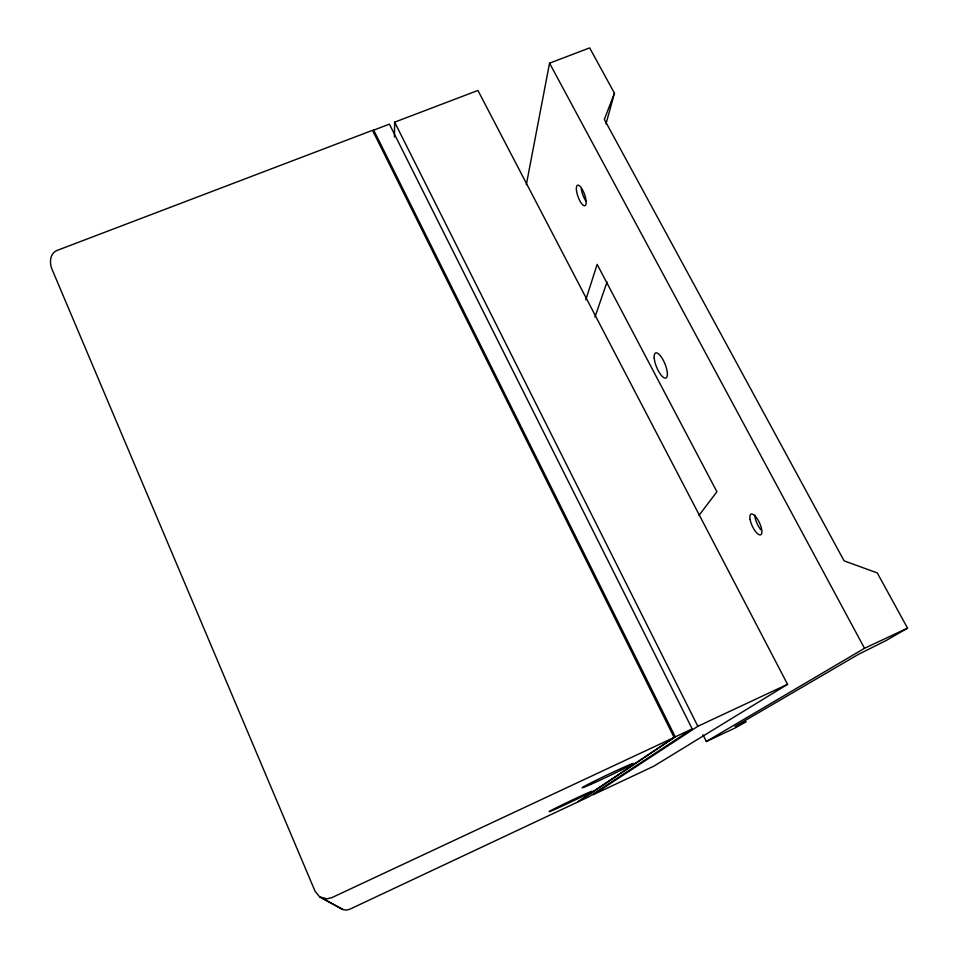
<?xml version="1.0" encoding="UTF-8"?>
<svg xmlns="http://www.w3.org/2000/svg" width="958" height="958" viewBox="0 0 958 958"><rect width="100%" height="100%" fill="white"/><g stroke="black" fill="none" stroke-linecap="round" stroke-linejoin="round"><path stroke-width="1.44" d="M394.445 137.054L394.648 122.157L477.934 90.447L787.548 684.311L653.835 766.184L593.062 794.781L697.855 726.284L787.548 684.311M526.313 184.726L549.545 63.168L589.649 47.9L614.449 93.177L605.995 123.881M585.781 299.878L597.145 264.372L716.919 491.753L699.029 515.344M594.966 317.038L607.013 282.035M614.449 93.177L604.33 119.379L844.082 560.849L877.288 572.932L907.537 628.149L886.413 640.387L858.093 654.542L735.049 726.415L746.078 721.685L735.84 727.625L706.345 741.492L702.992 734.81M674.121 737.456L577.111 802.313L349.67 909.286L346.305 910.1L342.868 909.513L319.685 896.928L315.038 891.168L52.379 270.132C49.337 263.797 49.409 253.738 56.797 250.541L372.518 130.324L674.121 737.456L332.019 897.562L326.941 898.844L319.685 896.928M692.215 728.93L675.258 736.858L577.83 801.942L589.266 796.565L692.215 728.93L389.415 124.145L373.704 130.132L373.74 133.126M706.345 741.492L864.511 648.291L907.537 628.149M321.924 898.053L342.868 909.513M339.886 907.609L341.288 908.711M549.545 63.168L864.511 648.291M394.648 122.157L697.855 726.284M373.704 130.132L675.258 736.858M585.829 200.964A10.885 3.485 70.3 0 1 581.255 188.618M760.987 529.906A11.412 4 64.9 0 1 754.82 515.2M576.476 190.403A10.897 3.449 70.3 0 0 584.596 205.778A10.897 3.449 70.3 0 0 582.727 190.211A10.897 3.449 70.3 0 0 576.476 190.403M750.102 519.523A11.424 3.952 64.9 0 0 760.245 534.923A11.424 3.952 64.9 0 0 757.323 518.913A11.424 3.952 64.9 0 0 750.102 519.523M654.206 357.981A13.556 4.491 67.7 0 0 664.744 378.063A13.556 4.491 67.7 0 0 663.355 360.424A13.556 4.491 67.7 0 0 654.206 357.981M591.314 784.147A28.273 0.862 -25.4 0 0 633.07 763.754A28.273 0.862 -25.4 0 0 599.552 778.603A28.273 0.862 -25.4 0 0 591.314 784.147M557.412 808.253A23.591 0.599 -25.4 0 0 591.852 791.5A23.591 0.599 -25.4 0 0 563.148 804.385A23.591 0.599 -25.4 0 0 557.412 808.253"/></g></svg>
